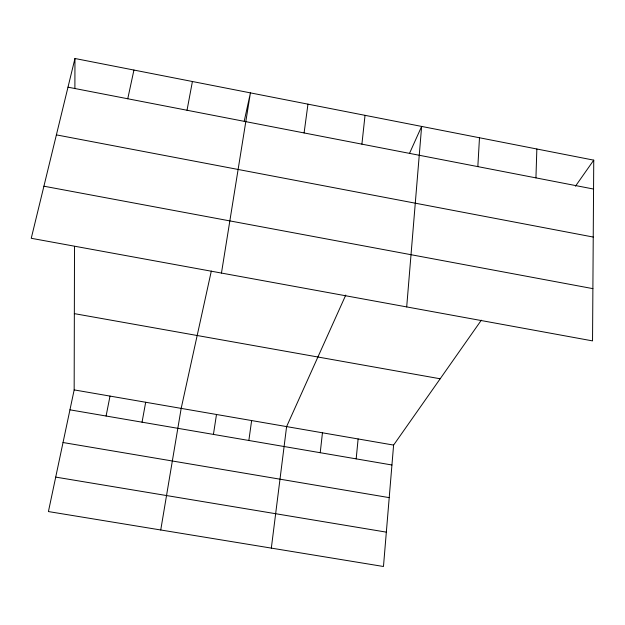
<?xml version="1.0" encoding="UTF-8"?>
<svg xmlns="http://www.w3.org/2000/svg" width="625" height="625" viewBox="0 0 625 625"><rect width="100%" height="100%" fill="white"/><g stroke="black" fill="none" stroke-linecap="round" stroke-linejoin="round"><path stroke-width="0.94" d="M481.336 320.18L393.602 445.086L383.469 566.5L48.422 511.562L74.164 389.898L74.508 246.398M74.891 88.633L74.961 58.5L593.75 160.148L592.539 340.891L31.25 238.289L74.961 58.5M535.938 177.875L536.852 149M477.836 166.617L479.484 137.758M406.695 306.922L421.633 126.422L409.461 153.484M356.18 458.859L358.117 438.953M361.906 144.148L365.031 115.336M320.227 452.703L322.453 432.797M271.328 548.109L286.602 426.602L345.773 295.062M304.094 132.938L307.961 104.148M248.852 440.477L251.633 420.563M213.43 434.406L216.492 414.492M221.461 273.055L250.422 92.883L244.219 121.164M160.742 529.984L181.18 408.391L211.312 271.086M142.047 422.18L145.68 402.258M187.023 110.25L192.414 81.516M106.086 416.023L110.016 396.094M127.758 98.758L133.93 70.055M575.453 186.195L593.75 160.148M55.711 477.102L386.336 532.141M63.023 442.523L389.219 497.633M69.945 409.828L391.938 464.992M74.164 389.898L393.602 445.086M74.344 313.633L440.172 378.781M43.914 186.203L592.891 288.641M56.391 134.875L593.234 237.055M67.992 87.18L593.555 189.047"/></g></svg>
